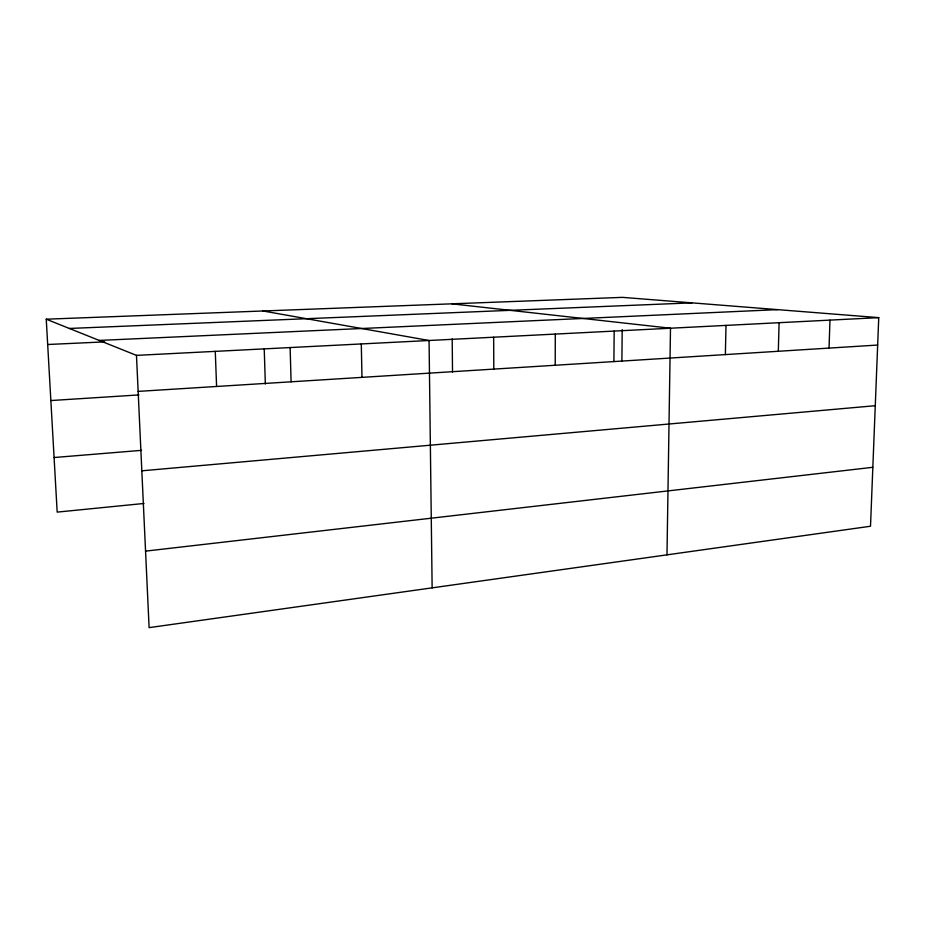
<?xml version="1.0" encoding="UTF-8"?>
<svg xmlns="http://www.w3.org/2000/svg" width="925" height="925" viewBox="0 0 925 925"><rect width="100%" height="100%" fill="white"/><g stroke="black" fill="none" stroke-linecap="round" stroke-linejoin="round"><path stroke-width="1.39" d="M555.22 365.259L555.289 334.087M613.899 361.583L614.177 331.092M621.889 361.224L622.201 329.601M666.983 554.85L670.498 328.225L451.863 303.828M725.362 354.599L725.998 325.403M778.307 351.28L779.104 322.709M829.031 348.101L829.979 320.119M46.25 319.194L622.525 297.364L878.75 317.633L870.506 526.244L149.11 627.636L136.472 355.373L46.25 319.194L57.177 512.115L144.011 503.466M145.56 551.127L872.83 467.298M141.837 470.813L875.27 405.705M54.089 457.528L141.548 450.348M50.863 400.548L138.97 394.917M138.149 391.391L877.663 345.048M136.472 355.373L878.75 317.633M99.172 340.423L777.52 309.632M47.684 344.505L104.641 341.88M69.352 328.456L691.912 302.857M263.035 310.985L429.061 340.504L432.137 587.861M215.282 351.373L216.589 386.477M264.226 348.702L265.336 384.025M290.126 347.569L291.097 381.805M361.293 343.95L361.976 377.365M452.198 338.885L452.522 372.023M493.649 337.22L493.811 369.11"/></g></svg>
